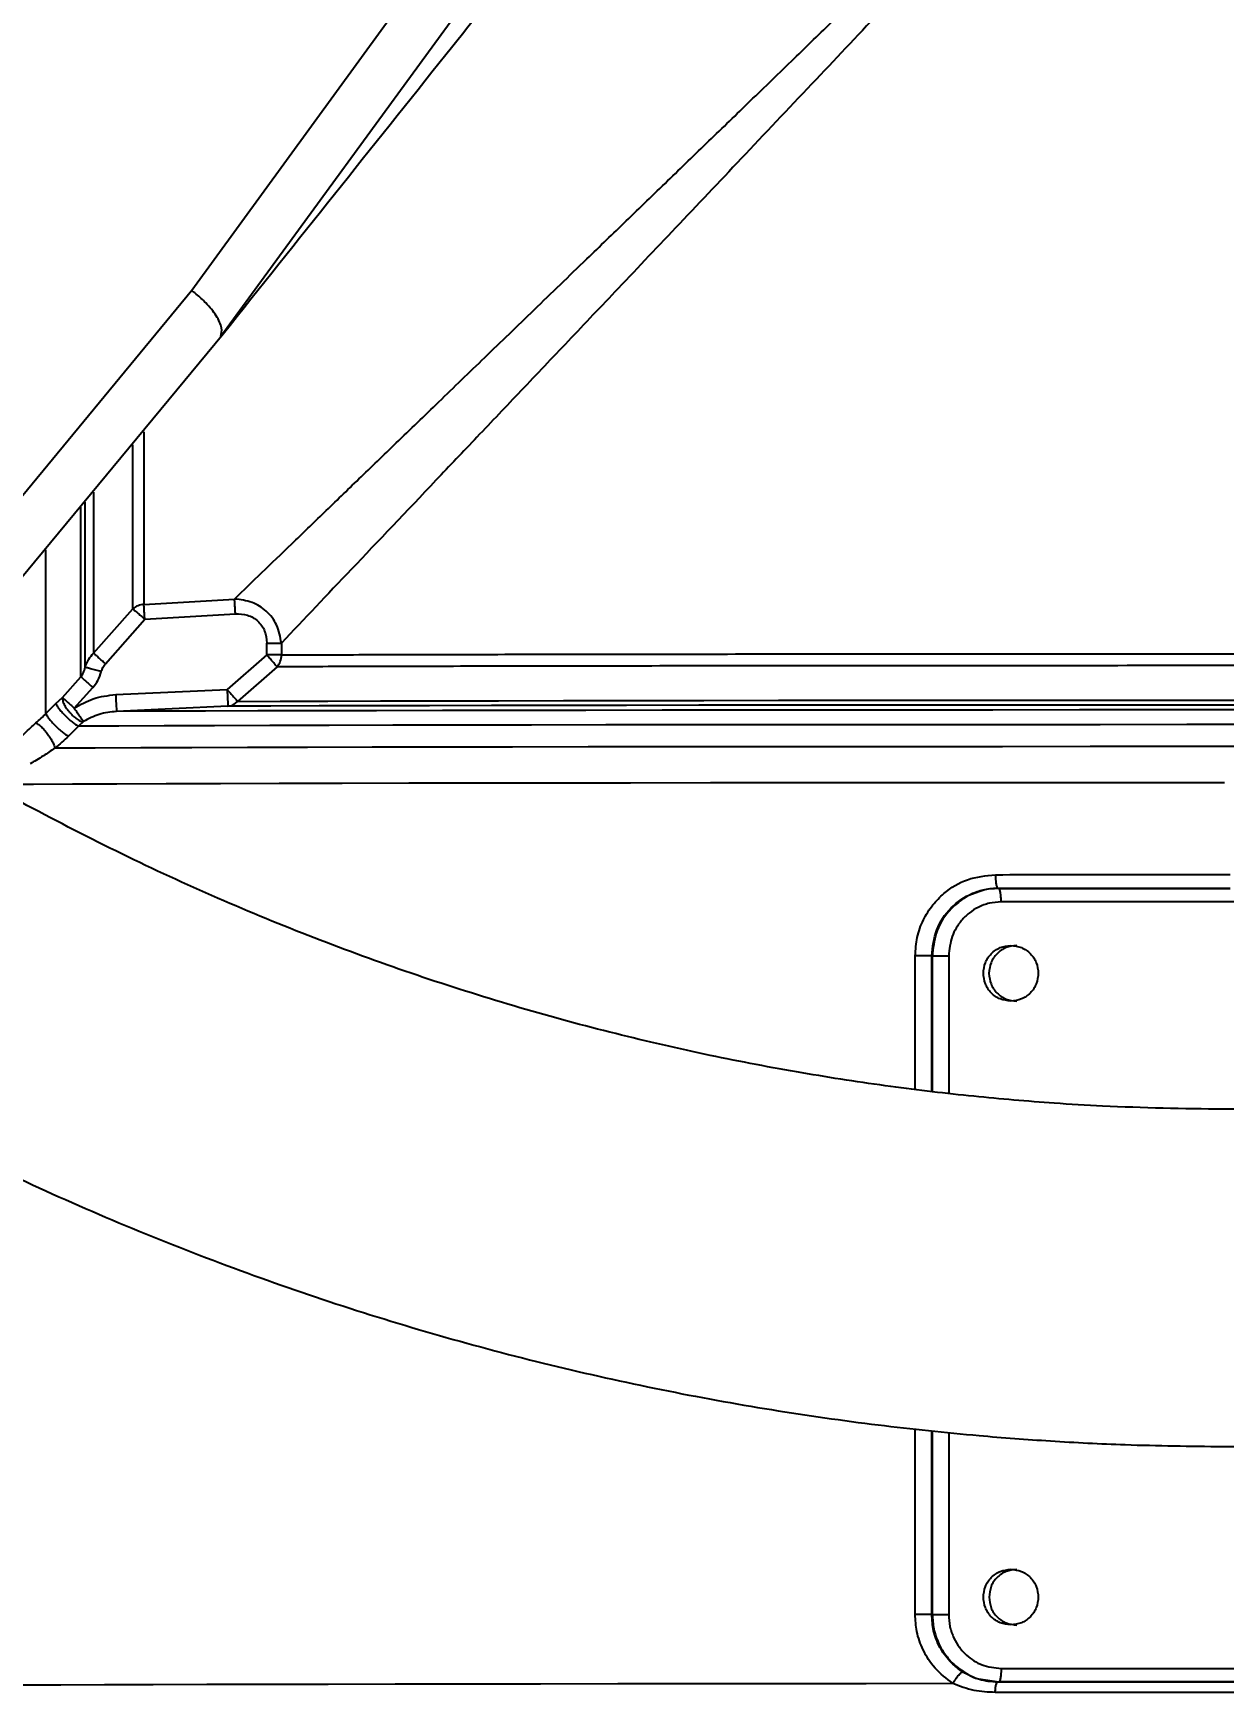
# Model space of a CAD drawing. Header units: millimetres. Extents: x 1953 to 4389, y 564 to 2287.
# Drawn here: x 2867.7 to 2938.4, y 815.7 to 914.3 of the extents above; entities that cross this region are included whole.
import ezdxf

# ---------------------------------------------------------------- set-up
doc = ezdxf.new("R2010")
doc.units = ezdxf.units.MM
doc.layers.add('AM_5', color=3, linetype='Continuous', lineweight=25)
doc.styles.add('SLDTEXTSTYLE1', font='txt.shx', dxfattribs={"width": 0.7, "bigfont": 'gbcbig.shx'})
doc.dimstyles.new('SLDDIMSTYLE12$0', dxfattribs={"dimtxt": 12, "dimasz": 10, "dimexe": 0, "dimexo": 0.0625, "dimgap": 0.875, "dimtad": 1, "dimdec": 1, "dimlfac": 1.8, "dimrnd": 1e-09, "dimzin": 12, "dimdsep": 46, "dimtxsty": 'SLDTEXTSTYLE1', "dimcen": 0.09, "dimdle": 8.16, "dimclrd": 3, "dimclre": 3, "dimadec": 0, "dimazin": 3, "dimtfac": 1, "dimtdec": 1, "dimtofl": 0, "dimtmove": 0, "dimatfit": 3, "dimfxl": 0, "dimfrac": 2, "dimtolj": 1, "dimlwd": 5, "dimlwe": 5, "dimarcsym": 0})

# ---------------------------------------------------------------- blocks, each defined once
blk = doc.blocks.new('*D77')
at = {"layer": 'AM_5', "color": 3, "lineweight": 5, "transparency": 16777216}
blk.add_line((2894.463, 999.26), (2744.123, 999.26), dxfattribs=at)
at = {"layer": 'AM_5', "color": 3, "linetype": 'Continuous', "lineweight": 5, "transparency": 16777216}
for p, q in [((2744.123, 989.26), (2744.123, 767.634)), ((2873.755, 757.634), (2744.123, 757.634))]:
    blk.add_line(p, q, dxfattribs=at)
at = {"layer": 'AM_5', "color": 3, "transparency": 16777216}
for points in [[(2742.457, 989.26), (2745.79, 989.26), (2744.123, 999.26)], [(2742.457, 767.634), (2745.79, 767.634), (2744.123, 757.634)]]:
    blk.add_solid(points, dxfattribs=at)
at = {"layer": 'Defpoints', "color": 0, "transparency": 16777216}
for p in [(2894.525, 999.26), (2744.123, 757.634), (2873.818, 757.634)]:
    blk.add_point(p, dxfattribs=at)
at = {"layer": 'AM_5', "color": 0, "transparency": 16777216, "insert": (2737.248, 831.547), "char_height": 12, "attachment_point": 5, "rotation": 90, "style": 'SLDTEXTSTYLE1'}
blk.add_mtext('\\A1;245', dxfattribs=at)

msp = doc.modelspace()

# ---------------------------------------------------------------- linework, layer by layer
at = {"color": 7, "linetype": 'Continuous', "lineweight": 25}
for p, q in [((2892.087, 919.607), (2877.143, 899.083)), ((2878.868, 896.377), (2893.878, 916.946)), ((2877.143, 899.083), (2855.431, 872.798)), ((2862.565, 876.667), (2879.005, 896.525)), ((2874.302, 880.47), (2879.678, 880.789)), ((2871.315, 877.581), (2873.647, 880.213)), ((2872.022, 876.951), (2874.354, 879.59)), ((2874.354, 879.59), (2879.731, 879.91)), ((2881.595, 877.476), (2881.594, 878.182)), ((2882.461, 878.183), (2882.461, 877.477)), ((2881.595, 877.476), (2879.241, 875.428)), ((2882.207, 876.77), (2879.859, 874.722)), ((2869.465, 874.95), (2870.566, 876.18)), ((2868.485, 873.998), (2869.076, 874.59)), ((2869.076, 874.59), (2869.465, 874.95)), ((2870.172, 874.316), (2871.273, 875.548)), ((2872.627, 875.121), (2879.241, 875.428)), ((2870.188, 874.292), (2870.172, 874.316)), ((2879.287, 874.431), (2872.674, 874.124)), ((2870.42, 873.249), (2869.83, 872.657)), ((2870.716, 873.52), (2870.42, 873.249)), ((2924.962, 863.642), (2925.023, 863.63)), ((2925.066, 863.577), (2925.023, 863.63)), ((2920.062, 851.711), (2920.063, 859.632)), ((2921.046, 851.595), (2921.047, 859.63)), ((2921.082, 859.623), (2921.047, 859.63)), ((2921.082, 851.59), (2921.082, 859.623)), ((2922.05, 859.622), (2922.05, 851.476)), ((2920.061, 820.565), (2920.062, 831.581)), ((2921.045, 820.563), (2921.046, 831.477)), ((2921.081, 820.57), (2921.081, 831.473)), ((2922.049, 831.371), (2922.049, 820.568)), ((2921.045, 820.563), (2921.081, 820.57)), ((2923.83, 816.756), (2925.02, 816.565)), ((2925.02, 816.565), (2924.942, 816.552)), ((2925.063, 816.617), (2925.02, 816.565))]:
    msp.add_line(p, q, dxfattribs=at)
at = {"color": 7, "linetype": 'Continuous', "lineweight": 25, "flags": 128}
for points in [[(2874.302, 890.716), (2874.302, 889.072), (2874.302, 885.903), (2874.302, 883.031), (2874.302, 880.47)], [(2873.647, 880.213), (2873.647, 882.786), (2873.647, 885.67), (2873.647, 888.852), (2873.647, 889.945)], [(2870.815, 876.743), (2870.815, 879.201), (2870.815, 881.958), (2870.815, 885.001), (2870.815, 886.528)], [(2871.315, 887.124), (2871.315, 886.199), (2871.315, 883.015), (2871.315, 880.137), (2871.315, 877.581)], [(2870.566, 876.18), (2870.566, 878.655), (2870.566, 881.438), (2870.566, 884.516), (2870.566, 886.241)], [(2868.485, 873.998), (2868.485, 876.485), (2868.485, 879.288), (2868.485, 882.393), (2868.485, 883.712)], [(2872.627, 875.121), (2872.636, 874.929), (2872.645, 874.744), (2872.653, 874.574), (2872.66, 874.423), (2872.666, 874.299), (2872.67, 874.206), (2872.673, 874.147), (2872.674, 874.124)], [(2879.859, 874.722), (2882.39, 874.731), (2885.22, 874.739), (2888.333, 874.748), (2891.713, 874.755), (2895.342, 874.762), (2899.201, 874.769), (2903.27, 874.774), (2907.526, 874.78), (2911.948, 874.784), (2916.511, 874.788), (2921.193, 874.791), (2925.968, 874.793), (2930.81, 874.795), (2935.694, 874.796), (2940.595, 874.796)], [(2940.189, 874.212), (2934.987, 874.211), (2929.804, 874.211), (2924.665, 874.209), (2919.597, 874.206), (2914.623, 874.203), (2909.769, 874.199), (2905.059, 874.194), (2900.516, 874.189), (2896.163, 874.183), (2892.021, 874.176), (2888.111, 874.169), (2884.453, 874.161), (2881.063, 874.152), (2877.961, 874.143), (2875.159, 874.134), (2872.674, 874.124)], [(2940.613, 874.506), (2935.664, 874.506), (2930.733, 874.505), (2925.843, 874.503), (2921.022, 874.501), (2916.295, 874.498), (2911.687, 874.494), (2907.222, 874.489), (2902.925, 874.484), (2898.816, 874.478), (2894.92, 874.472), (2891.255, 874.465), (2887.843, 874.457), (2884.699, 874.449), (2881.842, 874.44), (2879.287, 874.431)], [(2941.332, 873.341), (2936.174, 873.341), (2931.028, 873.34), (2925.918, 873.339), (2920.867, 873.337), (2915.899, 873.334), (2911.036, 873.33), (2906.302, 873.326), (2901.718, 873.321), (2897.306, 873.315), (2893.085, 873.309), (2889.076, 873.302), (2885.297, 873.294), (2881.765, 873.286), (2878.497, 873.278), (2875.508, 873.269), (2872.812, 873.259), (2870.42, 873.249)], [(2940.94, 872.037), (2935.687, 872.037), (2930.448, 872.036), (2925.247, 872.035), (2920.109, 872.032), (2915.058, 872.029), (2910.116, 872.025), (2905.308, 872.021), (2900.655, 872.016), (2896.178, 872.01), (2891.899, 872.003), (2887.837, 871.996), (2884.012, 871.988), (2880.441, 871.98), (2877.14, 871.971), (2874.125, 871.962), (2871.41, 871.953), (2869.007, 871.943)], [(2865.745, 869.81), (2867.749, 869.82), (2870.072, 869.83), (2872.703, 869.84), (2875.631, 869.849), (2878.843, 869.858), (2882.323, 869.866), (2886.058, 869.874), (2890.029, 869.881), (2894.219, 869.888), (2898.609, 869.894), (2903.18, 869.899), (2907.91, 869.904), (2912.779, 869.908), (2917.765, 869.911), (2922.845, 869.914), (2927.996, 869.916), (2933.196, 869.917), (2938.421, 869.918)], [(2861.462, 816.345), (2862.353, 816.356), (2863.597, 816.367), (2865.188, 816.378), (2867.118, 816.388), (2869.379, 816.398), (2871.961, 816.408), (2874.85, 816.418), (2878.035, 816.427), (2881.5, 816.435), (2885.229, 816.443), (2889.206, 816.451), (2893.411, 816.458), (2897.826, 816.464), (2902.429, 816.47), (2907.2, 816.475), (2912.117, 816.479), (2917.157, 816.482), (2922.296, 816.485)]]:
    msp.add_lwpolyline(points, dxfattribs=at)
at = {"color": 7, "linetype": 'Continuous', "lineweight": 25}
for centre, radius, start, end in [((2874.341, 879.403), 1.067, 92.13356, 130.59749), ((2881.433, 877.435), 1.021, 319.34999, 340.50208), ((2881.326, 877.476), 1.135, 340.37219, 0.07572), ((2879.227, 875.257), 0.828, 274.11758, 319.73569), ((2920.32, 700.526), 159.106, 89.73825, 90.09254), ((2921.802, 1016.034), 156.412, 269.73624, 270.09082), ((2920.318, 661.457), 159.108, 89.73825, 90.09254), ((2921.801, 976.984), 156.416, 269.73625, 270.09082)]:
    msp.add_arc(centre, radius, start, end, dxfattribs=at)
for points, knots in [([(2938.32, 830.528), (2940.88, 830.553), (2944.46, 830.588), (2949.73, 830.867), (2954.194, 831.202), (2959.51, 831.768), (2965.079, 832.541), (2970.892, 833.551), (2976.864, 834.807), (2982.94, 836.318), (2989.078, 838.088), (2995.243, 840.123), (3001.406, 842.422), (3007.543, 844.987), (3013.631, 847.818), (3019.651, 850.911), (3025.584, 854.266), (3031.413, 857.878), (3037.123, 861.744), (3042.698, 865.858), (3048.125, 870.215), (3053.391, 874.809), (3058.482, 879.634), (3063.387, 884.682), (3068.094, 889.944), (3072.592, 895.414), (3076.87, 901.083), (3080.919, 906.94), (3084.729, 912.977), (3088.29, 919.182), (3091.595, 925.547), (3094.636, 932.06), (3097.405, 938.709), (3099.896, 945.483), (3102.101, 952.371), (3104.016, 959.36), (3105.634, 966.437), (3106.952, 973.591), (3107.965, 980.808), (3108.67, 988.075), (3109.062, 995.379), (3109.141, 1002.707), (3108.904, 1010.045), (3108.35, 1017.38), (3107.478, 1024.698), (3106.288, 1031.985), (3104.78, 1039.227), (3102.954, 1046.412), (3100.814, 1053.525), (3098.36, 1060.552), (3095.595, 1067.481), (3092.523, 1074.297), (3089.146, 1080.988), (3085.468, 1087.54), (3081.494, 1093.94), (3077.229, 1100.175), (3072.678, 1106.233), (3067.846, 1112.101), (3062.739, 1117.768), (3057.362, 1123.22), (3051.916, 1128.268), (3046.442, 1132.92), (3040.984, 1137.19), (3035.359, 1141.232), (3029.578, 1145.04), (3023.65, 1148.609), (3017.588, 1151.931), (3011.402, 1155.001), (3005.105, 1157.814), (2998.712, 1160.366), (2992.237, 1162.652), (2985.699, 1164.669), (2979.124, 1166.411), (2972.551, 1167.876), (2966.057, 1169.057), (2959.768, 1169.955), (2954.244, 1170.538), (2949.361, 1170.906), (2944.537, 1171.145), (2938.563, 1171.262), (2933.046, 1171.152), (2927.777, 1170.88), (2923.312, 1170.543), (2917.996, 1169.978), (2912.427, 1169.204), (2906.614, 1168.194), (2900.643, 1166.938), (2894.567, 1165.428), (2888.429, 1163.657), (2882.263, 1161.623), (2876.1, 1159.323), (2869.963, 1156.758), (2863.875, 1153.928), (2857.855, 1150.834), (2851.923, 1147.479), (2846.093, 1143.867), (2840.384, 1140.002), (2834.808, 1135.888), (2829.381, 1131.53), (2824.115, 1126.936), (2819.024, 1122.112), (2814.119, 1117.064), (2809.412, 1111.801), (2804.914, 1106.331), (2800.636, 1100.663), (2796.587, 1094.806), (2792.778, 1088.769), (2789.216, 1082.563), (2785.911, 1076.198), (2782.869, 1069.686), (2780.107, 1063.035), (2777.77, 1056.753), (2776.491, 1052.648), (2775.928, 1050.839)], [0, 0, 0, 0, 0.010207, 0.014274, 0.021037, 0.028056, 0.035587, 0.043451, 0.051578, 0.059911, 0.06841, 0.077044, 0.085791, 0.094634, 0.103558, 0.112554, 0.121612, 0.130726, 0.13989, 0.149098, 0.158347, 0.167633, 0.176954, 0.186306, 0.195688, 0.205098, 0.214535, 0.223996, 0.233481, 0.242989, 0.252518, 0.262068, 0.271639, 0.281229, 0.290838, 0.300466, 0.310113, 0.319778, 0.329461, 0.339162, 0.348881, 0.358618, 0.368373, 0.378146, 0.387938, 0.397748, 0.407578, 0.417427, 0.427296, 0.437185, 0.447097, 0.457031, 0.466988, 0.47697, 0.486979, 0.497016, 0.507082, 0.517181, 0.527315, 0.537488, 0.547704, 0.556915, 0.566123, 0.575327, 0.584526, 0.593719, 0.602905, 0.612082, 0.621247, 0.630396, 0.639524, 0.64862, 0.657668, 0.666638, 0.675463, 0.683979, 0.691963, 0.697606, 0.703501, 0.71122, 0.721427, 0.725494, 0.732257, 0.739276, 0.746807, 0.754671, 0.762798, 0.771131, 0.77963, 0.788264, 0.797011, 0.805853, 0.814778, 0.823774, 0.832832, 0.841946, 0.85111, 0.860318, 0.869567, 0.878853, 0.888174, 0.897526, 0.906908, 0.916318, 0.925755, 0.935216, 0.944701, 0.954208, 0.963738, 0.973288, 0.982858, 0.992449, 1, 1, 1, 1]), ([(2768.45, 1002.02), (2768.434, 1001.028), (2768.378, 997.589), (2768.614, 991.7), (2769.153, 984.366), (2770.029, 977.048), (2771.218, 969.761), (2772.727, 962.518), (2774.552, 955.334), (2776.692, 948.221), (2779.146, 941.193), (2781.911, 934.265), (2784.984, 927.448), (2788.361, 920.758), (2792.038, 914.206), (2796.012, 907.806), (2800.277, 901.57), (2804.828, 895.512), (2809.66, 889.644), (2814.767, 883.978), (2820.144, 878.525), (2825.591, 873.478), (2831.064, 868.825), (2836.522, 864.556), (2842.147, 860.513), (2847.929, 856.705), (2853.856, 853.137), (2859.918, 849.815), (2866.104, 846.745), (2872.401, 843.931), (2878.795, 841.379), (2885.27, 839.093), (2891.807, 837.077), (2898.382, 835.334), (2904.955, 833.87), (2911.449, 832.688), (2917.738, 831.791), (2923.262, 831.207), (2928.145, 830.841), (2932.969, 830.594), (2936.384, 830.552), (2938.32, 830.528)], [0, 0, 0, 0, 0.011098, 0.038456, 0.065866, 0.093327, 0.120841, 0.148408, 0.176031, 0.203709, 0.231446, 0.259243, 0.287104, 0.31503, 0.343027, 0.371097, 0.399245, 0.427478, 0.455801, 0.484223, 0.512754, 0.541404, 0.567237, 0.593062, 0.618875, 0.644675, 0.670459, 0.696222, 0.721959, 0.747663, 0.773323, 0.798921, 0.824432, 0.849809, 0.874965, 0.899718, 0.9236, 0.945993, 0.961817, 0.978352, 1, 1, 1, 1]), ([(3083.05, 958.8), (3082.749, 957.738), (3081.813, 954.434), (3079.906, 948.982), (3077.348, 942.455), (3074.463, 936.043), (3071.277, 929.755), (3067.789, 923.606), (3064.005, 917.611), (3059.928, 911.782), (3055.565, 906.133), (3050.921, 900.677), (3046.002, 895.428), (3040.993, 890.571), (3035.938, 886.1), (3030.88, 882.001), (3025.652, 878.128), (3020.264, 874.486), (3014.728, 871.083), (3009.056, 867.924), (3003.259, 865.017), (2997.351, 862.367), (2991.347, 859.978), (2985.265, 857.855), (2979.125, 856.003), (2972.958, 854.425), (2966.814, 853.126), (2960.805, 852.113), (2955.238, 851.402), (2950.392, 850.957), (2945.923, 850.679), (2942.018, 850.542), (2939.419, 850.532), (2938.37, 850.528)], [0, 0, 0, 0, 0.017078, 0.053144, 0.089298, 0.125545, 0.161888, 0.198335, 0.23489, 0.271563, 0.308361, 0.345297, 0.382382, 0.419634, 0.453214, 0.486783, 0.520336, 0.55387, 0.58738, 0.62086, 0.654303, 0.687696, 0.721023, 0.754256, 0.787351, 0.820228, 0.85273, 0.884498, 0.914491, 0.939551, 0.959781, 0.98378, 1, 1, 1, 1]), ([(2879.005, 896.525), (2883.405, 902.04), (2891.261, 911.887), (2899.165, 921.795), (2902.642, 926.154)], [0, 0, 0, 0, 0.56, 1, 1, 1, 1]), ([(2879.678, 880.789), (2880.214, 881.306), (2881.302, 882.356), (2883.082, 884.074), (2885.001, 885.927), (2887.069, 887.923), (2889.336, 890.111), (2891.825, 892.513), (2894.556, 895.147), (2897.487, 897.975), (2900.295, 900.686), (2902.944, 903.243), (2905.357, 905.574), (2907.813, 907.947), (2910.316, 910.367), (2912.392, 912.377), (2914.054, 913.988), (2915.269, 915.165), (2916.543, 916.402), (2917.878, 917.698), (2918.967, 918.758), (2919.809, 919.577), (2920.4, 920.154), (2921.046, 920.784), (2921.747, 921.469), (2922.672, 922.374), (2923.69, 923.372), (2924.67, 924.336), (2925.275, 924.932), (2925.589, 925.242), (2925.69, 925.342), (2925.726, 925.377)], [0, 0, 0, 0, 0.046815, 0.09511, 0.144924, 0.196291, 0.249241, 0.30766, 0.368737, 0.432495, 0.498952, 0.547491, 0.598028, 0.647714, 0.696981, 0.748815, 0.771658, 0.795605, 0.820655, 0.846806, 0.874057, 0.884533, 0.896067, 0.908655, 0.922299, 0.936996, 0.962641, 0.981685, 0.994136, 0.997891, 1, 1, 1, 1]), ([(2926.451, 924.681), (2925.079, 923.206), (2922.317, 920.235), (2918.217, 915.88), (2914.093, 911.509), (2910.048, 907.236), (2906.129, 903.102), (2902.623, 899.406), (2899.491, 896.108), (2896.696, 893.165), (2894.08, 890.412), (2890.649, 886.801), (2886.61, 882.553), (2883.809, 879.603), (2882.461, 878.183)], [0, 0, 0, 0, 0.083814, 0.168819, 0.251431, 0.339082, 0.42238, 0.501355, 0.567432, 0.631051, 0.692242, 0.75104, 0.880128, 1, 1, 1, 1]), ([(2878.868, 896.377), (2878.904, 896.529), (2878.96, 896.764), (2878.803, 897.211), (2878.537, 897.704), (2878.067, 898.29), (2877.553, 898.762), (2877.263, 898.993), (2877.174, 899.06), (2877.143, 899.083)], [0, 0, 0, 0, 0.2389954, 0.3678324, 0.4996781, 0.7489725, 0.9246806, 0.9739408, 1, 1, 1, 1]), ([(2879.005, 896.525), (2878.982, 896.495), (2878.933, 896.434), (2878.883, 896.376), (2878.863, 896.359), (2878.862, 896.364), (2878.867, 896.374), (2878.868, 896.377)], [0, 0, 0, 0, 0.3325712, 0.6879646, 0.8313814, 0.949784, 1, 1, 1, 1]), ([(2882.46, 878.183), (2882.394, 878.552), (2882.266, 879.258), (2881.606, 880.106), (2880.717, 880.671), (2880.034, 880.749), (2879.678, 880.789)], [0, 0, 0, 0, 0.26639, 0.509889, 0.745309, 1, 1, 1, 1]), ([(2879.731, 879.91), (2879.725, 879.998), (2879.715, 880.177), (2879.7, 880.427), (2879.687, 880.643), (2879.681, 880.741), (2879.678, 880.789)], [0, 0, 0, 0, 0.245499, 0.500077, 0.754614, 1, 1, 1, 1]), ([(2873.647, 880.213), (2873.678, 880.186), (2873.742, 880.129), (2873.911, 879.98), (2874.12, 879.796), (2874.274, 879.66), (2874.354, 879.59)], [0, 0, 0, 0, 0.243674, 0.499532, 0.740222, 1, 1, 1, 1]), ([(2874.354, 879.59), (2874.349, 879.678), (2874.338, 879.857), (2874.323, 880.109), (2874.31, 880.325), (2874.304, 880.423), (2874.302, 880.47)], [0, 0, 0, 0, 0.2454242, 0.5000022, 0.7589463, 1, 1, 1, 1]), ([(2879.731, 879.91), (2879.975, 879.903), (2880.341, 879.892), (2880.785, 879.696), (2881.074, 879.486), (2881.307, 879.214), (2881.537, 878.788), (2881.571, 878.424), (2881.594, 878.182)], [0, 0, 0, 0, 0.252128, 0.377939, 0.500729, 0.623387, 0.748852, 1, 1, 1, 1]), ([(2870.815, 876.743), (2870.878, 876.91), (2870.994, 877.219), (2871.214, 877.467), (2871.315, 877.581)], [0, 0, 0, 0, 0.542549, 1, 1, 1, 1]), ([(2872.022, 876.951), (2871.948, 877.017), (2871.796, 877.152), (2871.586, 877.339), (2871.411, 877.495), (2871.346, 877.552), (2871.315, 877.581)], [0, 0, 0, 0, 0.238008, 0.491876, 0.750105, 1, 1, 1, 1]), ([(2870.566, 876.18), (2870.618, 876.26), (2870.732, 876.435), (2870.786, 876.634), (2870.815, 876.743)], [0, 0, 0, 0, 0.455273, 1, 1, 1, 1]), ([(2871.772, 876.483), (2871.66, 876.513), (2871.429, 876.576), (2871.123, 876.659), (2870.896, 876.721), (2870.842, 876.736), (2870.815, 876.743)], [0, 0, 0, 0, 0.2417518, 0.499999, 0.7582468, 1, 1, 1, 1]), ([(2871.772, 876.483), (2871.8, 876.569), (2871.856, 876.74), (2871.967, 876.882), (2872.022, 876.951)], [0, 0, 0, 0, 0.50619, 1, 1, 1, 1]), ([(2882.207, 876.77), (2882.179, 876.802), (2882.122, 876.868), (2881.972, 877.04), (2881.791, 877.249), (2881.659, 877.402), (2881.595, 877.476)], [0, 0, 0, 0, 0.243868, 0.499548, 0.75547, 1, 1, 1, 1]), ([(2997.86, 876.76), (2996.495, 876.766), (2993.765, 876.777), (2988.358, 876.792), (2982.111, 876.806), (2975.039, 876.817), (2967.301, 876.827), (2959.033, 876.834), (2950.389, 876.838), (2941.53, 876.84), (2932.619, 876.84), (2923.822, 876.837), (2915.301, 876.831), (2907.216, 876.823), (2899.71, 876.813), (2892.947, 876.801), (2886.957, 876.786), (2883.79, 876.776), (2882.207, 876.77)], [0, 0, 0, 0, 0.0625, 0.125, 0.1875, 0.25, 0.3125, 0.375, 0.4375, 0.5, 0.5625, 0.625, 0.6875, 0.75, 0.8125, 0.875, 0.9375, 1, 1, 1, 1]), ([(2870.566, 876.18), (2870.595, 876.153), (2870.657, 876.098), (2870.826, 875.947), (2871.038, 875.757), (2871.195, 875.617), (2871.273, 875.548)], [0, 0, 0, 0, 0.238092, 0.492072, 0.750311, 1, 1, 1, 1]), ([(2871.273, 875.548), (2871.378, 875.682), (2871.6, 875.964), (2871.713, 876.304), (2871.772, 876.483)], [0, 0, 0, 0, 0.475666, 1, 1, 1, 1]), ([(2869.076, 874.59), (2869.096, 874.546), (2869.137, 874.46), (2869.284, 874.261), (2869.468, 874.048), (2869.67, 873.836), (2869.882, 873.634), (2870.096, 873.452), (2870.293, 873.307), (2870.378, 873.269), (2870.42, 873.249)], [0, 0, 0, 0, 0.131037, 0.26214, 0.386657, 0.49974, 0.613164, 0.737916, 0.869083, 1, 1, 1, 1]), ([(2869.465, 874.95), (2869.467, 874.893), (2869.47, 874.779), (2869.564, 874.547), (2869.71, 874.295), (2869.842, 874.133), (2869.909, 874.052)], [0, 0, 0, 0, 0.25, 0.5, 0.75, 1, 1, 1, 1]), ([(2869.465, 874.95), (2869.495, 874.923), (2869.557, 874.867), (2869.729, 874.712), (2869.941, 874.523), (2870.096, 874.384), (2870.172, 874.316)], [0, 0, 0, 0, 0.243789, 0.499995, 0.756203, 1, 1, 1, 1]), ([(2870.172, 874.316), (2870.539, 874.528), (2871.3, 874.969), (2872.175, 875.069), (2872.627, 875.121)], [0, 0, 0, 0, 0.48267, 1, 1, 1, 1]), ([(2879.241, 875.428), (2879.306, 875.353), (2879.44, 875.2), (2879.624, 874.99), (2879.775, 874.818), (2879.832, 874.753), (2879.859, 874.722)], [0, 0, 0, 0, 0.244087, 0.5, 0.755913, 1, 1, 1, 1]), ([(2879.241, 875.428), (2879.247, 875.304), (2879.255, 875.113), (2879.266, 874.884), (2879.273, 874.726), (2879.279, 874.597), (2879.285, 874.471), (2879.286, 874.447), (2879.287, 874.431)], [0, 0, 0, 0, 0.239881, 0.368682, 0.500106, 0.631515, 0.760272, 1, 1, 1, 1]), ([(2867.896, 873.442), (2868, 873.534), (2868.196, 873.707), (2868.392, 873.905), (2868.485, 873.998)], [0, 0, 0, 0, 0.529586, 1, 1, 1, 1]), ([(2868.485, 873.998), (2868.505, 873.955), (2868.545, 873.869), (2868.693, 873.671), (2868.877, 873.456), (2869.08, 873.245), (2869.292, 873.043), (2869.505, 872.86), (2869.702, 872.715), (2869.787, 872.677), (2869.83, 872.657)], [0, 0, 0, 0, 0.130921, 0.262047, 0.386706, 0.5, 0.613294, 0.737953, 0.869079, 1, 1, 1, 1]), ([(2869.909, 874.051), (2869.981, 873.975), (2870.123, 873.823), (2870.348, 873.651), (2870.558, 873.537), (2870.663, 873.525), (2870.716, 873.52)], [0, 0, 0, 0, 0.25, 0.5, 0.75, 1, 1, 1, 1]), ([(2870.716, 873.52), (2870.696, 873.548), (2870.656, 873.607), (2870.532, 873.789), (2870.37, 874.024), (2870.248, 874.204), (2870.188, 874.292)], [0, 0, 0, 0, 0.235239, 0.488538, 0.748017, 1, 1, 1, 1]), ([(2872.674, 874.124), (2872.326, 874.088), (2871.634, 874.016), (2871.021, 873.685), (2870.716, 873.52)], [0, 0, 0, 0, 0.502625, 1, 1, 1, 1]), ([(2866.717, 872.335), (2866.881, 872.494), (2867.135, 872.739), (2867.536, 873.121), (2867.787, 873.345), (2867.896, 873.442)], [0, 0, 0, 0, 0.507409, 0.785809, 1, 1, 1, 1]), ([(2867.896, 873.442), (2867.946, 873.415), (2868.046, 873.363), (2868.239, 873.194), (2868.431, 872.988), (2868.609, 872.765), (2868.766, 872.535), (2868.897, 872.305), (2868.991, 872.089), (2869.002, 871.991), (2869.007, 871.943)], [0, 0, 0, 0, 0.131048, 0.262537, 0.388186, 0.503233, 0.614856, 0.737766, 0.868139, 1, 1, 1, 1]), ([(2869.83, 872.657), (2869.701, 872.534), (2869.437, 872.28), (2869.153, 872.057), (2869.007, 871.943)], [0, 0, 0, 0, 0.484523, 1, 1, 1, 1]), ([(2938.37, 850.528), (2935.97, 850.566), (2932.611, 850.618), (2927.669, 850.922), (2923.479, 851.279), (2918.492, 851.87), (2913.271, 852.67), (2907.825, 853.707), (2902.237, 854.991), (2896.558, 856.529), (2890.83, 858.327), (2885.086, 860.387), (2879.356, 862.713), (2873.661, 865.295), (2868.04, 868.164), (2864.118, 870.296), (2862.115, 871.538), (2861.915, 871.662)], [0, 0, 0, 0, 0.089708, 0.125509, 0.185041, 0.24684, 0.313151, 0.382408, 0.453986, 0.527384, 0.602246, 0.678309, 0.755372, 0.833285, 0.911926, 0.991202, 1, 1, 1, 1]), ([(2869.007, 871.943), (2868.774, 871.785), (2868.204, 871.4), (2867.796, 871.164), (2867.555, 871.024)], [0, 0, 0, 0, 0.408009, 1, 1, 1, 1]), ([(2920.063, 859.632), (2920.086, 859.999), (2920.134, 860.735), (2920.514, 861.763), (2921.063, 862.644), (2921.908, 863.51), (2923.153, 864.271), (2924.259, 864.386), (2924.822, 864.444)], [0, 0, 0, 0, 0.144955, 0.291072, 0.429926, 0.55636, 0.774114, 1, 1, 1, 1]), ([(2924.822, 864.444), (2924.824, 864.345), (2924.827, 864.192), (2924.844, 864.008), (2924.862, 863.881), (2924.884, 863.777), (2924.917, 863.676), (2924.944, 863.655), (2924.962, 863.642)], [0, 0, 0, 0, 0.2398052, 0.3685843, 0.5, 0.6314158, 0.7601948, 1, 1, 1, 1]), ([(2921.047, 859.63), (2921.105, 860.157), (2921.223, 861.209), (2922.126, 862.544), (2923.205, 863.282), (2924.19, 863.597), (2924.704, 863.627), (2924.962, 863.642)], [0, 0, 0, 0, 0.250222, 0.500218, 0.74969, 0.874861, 1, 1, 1, 1]), ([(2923.732, 863.379), (2923.586, 863.333), (2923.186, 863.209), (2922.61, 862.819), (2921.864, 862.113), (2921.221, 861.03), (2921.127, 860.077), (2921.082, 859.623)], [0, 0, 0, 0, 0.093897, 0.258023, 0.422171, 0.724916, 1, 1, 1, 1]), ([(2925.162, 862.829), (2924.928, 862.813), (2924.458, 862.782), (2923.814, 862.536), (2923.253, 862.184), (2922.69, 861.633), (2922.17, 860.781), (2922.091, 860.018), (2922.05, 859.622)], [0, 0, 0, 0, 0.142859, 0.286474, 0.415247, 0.544304, 0.763146, 1, 1, 1, 1]), ([(2925.023, 863.63), (2924.741, 863.62), (2924.296, 863.603), (2923.883, 863.439), (2923.732, 863.379)], [0, 0, 0, 0, 0.632839, 1, 1, 1, 1]), ([(2924.962, 863.642), (2927.245, 863.643), (2931.813, 863.644), (2936.436, 863.645), (2938.748, 863.645)], [0, 0, 0, 0, 0.5, 1, 1, 1, 1]), ([(2925.023, 863.63), (2927.283, 863.631), (2929.975, 863.632), (2933.525, 863.632), (2935.572, 863.633), (2937.38, 863.633), (2938.4, 863.633), (2938.658, 863.633), (2938.724, 863.633), (2938.741, 863.633), (2938.746, 863.633), (2938.747, 863.633), (2938.748, 863.633), (2938.748, 863.633)], [0, 0, 0, 0, 0.497027, 0.592231, 0.774282, 0.942828, 0.985336, 0.996149, 0.998944, 0.99969, 0.999899, 0.999963, 1, 1, 1, 1]), ([(2925.162, 862.829), (2925.16, 862.926), (2925.157, 863.129), (2925.13, 863.355), (2925.101, 863.489), (2925.082, 863.561), (2925.069, 863.574), (2925.066, 863.577)], [0, 0, 0, 0, 0.29566, 0.618308, 0.783604, 0.946574, 1, 1, 1, 1]), ([(2991.877, 862.806), (2991.028, 862.807), (2989.104, 862.809), (2985.94, 862.812), (2982.517, 862.816), (2977.527, 862.82), (2970.705, 862.824), (2961.807, 862.828), (2952.656, 862.831), (2943.408, 862.832), (2934.189, 862.831), (2928.159, 862.83), (2925.162, 862.829)], [0, 0, 0, 0, 0.048952, 0.110958, 0.16991, 0.225807, 0.358661, 0.489986, 0.619783, 0.748051, 0.87479, 1, 1, 1, 1]), ([(2924.106, 858.597), (2924.13, 858.811), (2924.178, 859.241), (2924.552, 859.786), (2925.091, 860.172), (2925.521, 860.222), (2925.736, 860.247)], [0, 0, 0, 0, 0.246716, 0.496183, 0.748181, 1, 1, 1, 1]), ([(2925.736, 860.247), (2925.951, 860.222), (2926.382, 860.172), (2926.922, 859.786), (2927.297, 859.24), (2927.345, 858.811), (2927.368, 858.598)], [0, 0, 0, 0, 0.252568, 0.504589, 0.753637, 1, 1, 1, 1]), ([(2925.736, 856.947), (2925.52, 856.972), (2925.089, 857.023), (2924.55, 857.409), (2924.177, 857.954), (2924.13, 858.383), (2924.106, 858.597)], [0, 0, 0, 0, 0.252697, 0.504909, 0.753898, 1, 1, 1, 1]), ([(2927.368, 858.598), (2927.344, 858.384), (2927.296, 857.954), (2926.921, 857.408), (2926.38, 857.022), (2925.95, 856.972), (2925.736, 856.947)], [0, 0, 0, 0, 0.246955, 0.496409, 0.748277, 1, 1, 1, 1]), ([(2924.106, 821.597), (2924.13, 821.811), (2924.178, 822.241), (2924.552, 822.786), (2925.091, 823.172), (2925.521, 823.222), (2925.736, 823.247)], [0, 0, 0, 0, 0.246716, 0.496183, 0.748181, 1, 1, 1, 1]), ([(2925.736, 823.247), (2925.951, 823.222), (2926.382, 823.172), (2926.922, 822.786), (2927.297, 822.24), (2927.345, 821.811), (2927.368, 821.598)], [0, 0, 0, 0, 0.252568, 0.504589, 0.753637, 1, 1, 1, 1]), ([(2925.736, 819.947), (2925.52, 819.972), (2925.089, 820.023), (2924.55, 820.409), (2924.177, 820.954), (2924.13, 821.384), (2924.106, 821.597)], [0, 0, 0, 0, 0.252697, 0.504909, 0.753898, 1, 1, 1, 1]), ([(2927.368, 821.598), (2927.344, 821.384), (2927.296, 820.954), (2926.921, 820.408), (2926.38, 820.022), (2925.95, 819.972), (2925.736, 819.947)], [0, 0, 0, 0, 0.246955, 0.496409, 0.748277, 1, 1, 1, 1]), ([(2922.296, 816.485), (2921.924, 816.767), (2921.208, 817.308), (2920.512, 818.41), (2920.125, 819.508), (2920.081, 820.23), (2920.061, 820.565)], [0, 0, 0, 0, 0.289317, 0.556861, 0.794359, 1, 1, 1, 1]), ([(2922.881, 817.162), (2922.872, 817.168), (2922.791, 817.221), (2922.519, 817.411), (2922.029, 817.852), (2921.491, 818.61), (2921.113, 819.564), (2921.067, 820.241), (2921.045, 820.563)], [0, 0, 0, 0, 0.00842, 0.072905, 0.250214, 0.500148, 0.762303, 1, 1, 1, 1]), ([(2921.081, 820.57), (2921.099, 820.281), (2921.136, 819.679), (2921.416, 818.889), (2921.843, 818.156), (2922.414, 817.508), (2923.116, 817.056), (2923.6, 816.792), (2923.821, 816.758), (2923.83, 816.756)], [0, 0, 0, 0, 0.171291, 0.356774, 0.490954, 0.676469, 0.865666, 0.994174, 1, 1, 1, 1]), ([(2922.049, 820.568), (2922.063, 820.328), (2922.093, 819.846), (2922.33, 819.185), (2922.669, 818.608), (2923.202, 818.027), (2924.027, 817.488), (2924.773, 817.406), (2925.161, 817.363)], [0, 0, 0, 0, 0.14404, 0.288565, 0.417763, 0.546793, 0.764831, 1, 1, 1, 1]), ([(2922.296, 816.485), (2922.352, 816.572), (2922.437, 816.707), (2922.557, 816.867), (2922.646, 816.976), (2922.726, 817.062), (2922.816, 817.143), (2922.855, 817.155), (2922.881, 817.162)], [0, 0, 0, 0, 0.242638, 0.372608, 0.50472, 0.63614, 0.76412, 1, 1, 1, 1]), ([(2922.296, 816.485), (2922.704, 816.331), (2923.513, 816.024), (2924.381, 815.983), (2924.812, 815.963)], [0, 0, 0, 0, 0.50438, 1, 1, 1, 1]), ([(2924.942, 816.552), (2924.579, 816.579), (2923.846, 816.634), (2923.204, 816.985), (2922.881, 817.162)], [0, 0, 0, 0, 0.496296, 1, 1, 1, 1]), ([(2924.812, 815.963), (2924.817, 816.044), (2924.827, 816.209), (2924.859, 816.399), (2924.899, 816.524), (2924.928, 816.543), (2924.942, 816.552)], [0, 0, 0, 0, 0.253181, 0.513078, 0.765924, 1, 1, 1, 1]), ([(3014.827, 816.471), (3014.102, 816.475), (3012.653, 816.484), (3008.862, 816.497), (3003.964, 816.509), (2997.923, 816.52), (2990.876, 816.53), (2982.933, 816.538), (2974.233, 816.545), (2964.926, 816.55), (2955.168, 816.553), (2945.135, 816.555), (2934.974, 816.554), (2928.286, 816.553), (2924.942, 816.552)], [0, 0, 0, 0, 0.083333, 0.166667, 0.25, 0.333334, 0.416667, 0.5, 0.583334, 0.666667, 0.75, 0.833334, 0.916667, 1, 1, 1, 1]), ([(3014.29, 816.485), (3013.791, 816.488), (3012.805, 816.494), (3010.524, 816.504), (3007.763, 816.512), (3004.535, 816.52), (3000.924, 816.528), (2996.378, 816.535), (2990.775, 816.543), (2984.057, 816.55), (2977.154, 816.556), (2970.224, 816.56), (2963.4, 816.564), (2956.79, 816.566), (2950.48, 816.567), (2943.959, 816.568), (2937.376, 816.568), (2930.898, 816.567), (2926.892, 816.566), (2925.02, 816.565)], [0, 0, 0, 0, 0.060587, 0.1195299, 0.1768287, 0.2324833, 0.2864935, 0.3388593, 0.4142998, 0.4860434, 0.5540892, 0.6184368, 0.6790855, 0.7360349, 0.7892846, 0.838834, 0.8991333, 0.9528558, 1, 1, 1, 1]), ([(2925.161, 817.363), (2925.159, 817.264), (2925.156, 817.112), (2925.138, 816.929), (2925.12, 816.801), (2925.097, 816.701), (2925.078, 816.632), (2925.066, 816.62), (2925.063, 816.617)], [0, 0, 0, 0, 0.300445, 0.461774, 0.626406, 0.791044, 0.952392, 1, 1, 1, 1]), ([(2925.161, 817.363), (2927.555, 817.364), (2932.36, 817.365), (2939.685, 817.366), (2945.629, 817.366), (2950.161, 817.365), (2953.294, 817.365), (2956.41, 817.364), (2959.504, 817.363), (2962.569, 817.362), (2965.601, 817.361), (2969.855, 817.359), (2975.395, 817.355), (2982.139, 817.35), (2988.867, 817.343), (2994.588, 817.336), (2999.308, 817.328), (3003.111, 817.321), (3006.545, 817.313), (3009.504, 817.304), (3011.957, 817.294), (3013.002, 817.287), (3013.534, 817.284)], [0, 0, 0, 0, 0.060834, 0.1220737, 0.183719, 0.2102711, 0.2368979, 0.2635992, 0.2903751, 0.3172255, 0.3441506, 0.3711502, 0.4324096, 0.4986217, 0.5697855, 0.6458999, 0.6994123, 0.7551267, 0.8130428, 0.8731605, 0.9354796, 1, 1, 1, 1]), ([(2924.812, 815.963), (2927.836, 815.964), (2933.873, 815.965), (2943.026, 815.966), (2952.068, 815.964), (2960.895, 815.961), (2969.387, 815.957), (2976.232, 815.952), (2981.689, 815.947), (2986.042, 815.942), (2990.5, 815.936), (2994.978, 815.93), (2999.112, 815.923), (3002.852, 815.915), (3006.171, 815.907), (3009.206, 815.898), (3011.858, 815.888), (3014.093, 815.877), (3015.071, 815.869), (3015.57, 815.866)], [0, 0, 0, 0, 0.0746907, 0.1490623, 0.2231148, 0.2968479, 0.3702616, 0.4433557, 0.4832428, 0.5266364, 0.5735359, 0.623941, 0.6778511, 0.7254581, 0.7754993, 0.8279744, 0.882883, 0.940225, 1, 1, 1, 1])]:
    msp.add_open_spline(points, degree=3, knots=knots, dxfattribs=at)
for points in [[(2881.594, 878.182), (2881.682, 878.182), (2881.856, 878.182), (2882.099, 878.182), (2882.312, 878.182), (2882.411, 878.183), (2882.461, 878.183)], [(2882.461, 877.477), (2884.037, 877.483), (2887.189, 877.493), (2893.152, 877.507), (2899.885, 877.52), (2907.357, 877.53), (2915.406, 877.538), (2923.889, 877.543), (2932.646, 877.546), (2941.517, 877.547), (2950.337, 877.545), (2958.942, 877.54), (2967.173, 877.533), (2974.876, 877.524), (2981.916, 877.512), (2988.136, 877.499), (2993.519, 877.484), (2996.236, 877.472), (2997.595, 877.467)], [(2882.461, 877.477), (2882.411, 877.477), (2882.313, 877.477), (2882.1, 877.476), (2881.857, 877.476), (2881.682, 877.476), (2881.595, 877.476)], [(2924.822, 864.444), (2927.13, 864.445), (2931.745, 864.446), (2936.417, 864.446), (2938.753, 864.446)], [(2926.085, 860.242), (2925.87, 860.217), (2925.439, 860.167), (2924.896, 859.786), (2924.516, 859.24), (2924.466, 858.808), (2924.441, 858.591)], [(2924.441, 858.591), (2924.466, 858.375), (2924.516, 857.943), (2924.896, 857.397), (2925.439, 857.016), (2925.87, 856.966), (2926.085, 856.942)], [(2926.087, 823.242), (2925.872, 823.217), (2925.441, 823.167), (2924.898, 822.786), (2924.518, 822.24), (2924.469, 821.808), (2924.444, 821.591)], [(2924.444, 821.591), (2924.469, 821.375), (2924.518, 820.943), (2924.898, 820.398), (2925.442, 820.016), (2925.872, 819.967), (2926.088, 819.942)]]:
    msp.add_open_spline(points, degree=3, dxfattribs=at)

# ---------------------------------------------------------------- dimensions: what is measured, and where the dimension line sits
at = {"layer": 'AM_5'}
dim = msp.add_linear_dim(base=(2744.123, 757.634), p1=(2894.525, 999.26), p2=(2873.818, 757.634), angle=90, text='245', dimstyle='SLDDIMSTYLE12$0', override={"dimlfac": 1}, dxfattribs=at)
dim.commit()
dim.dimension.update_dxf_attribs({"geometry": '*D77', "text_midpoint": (2744.123, 831.547), "dimtype": 160})

doc.saveas('drawing.dxf')
